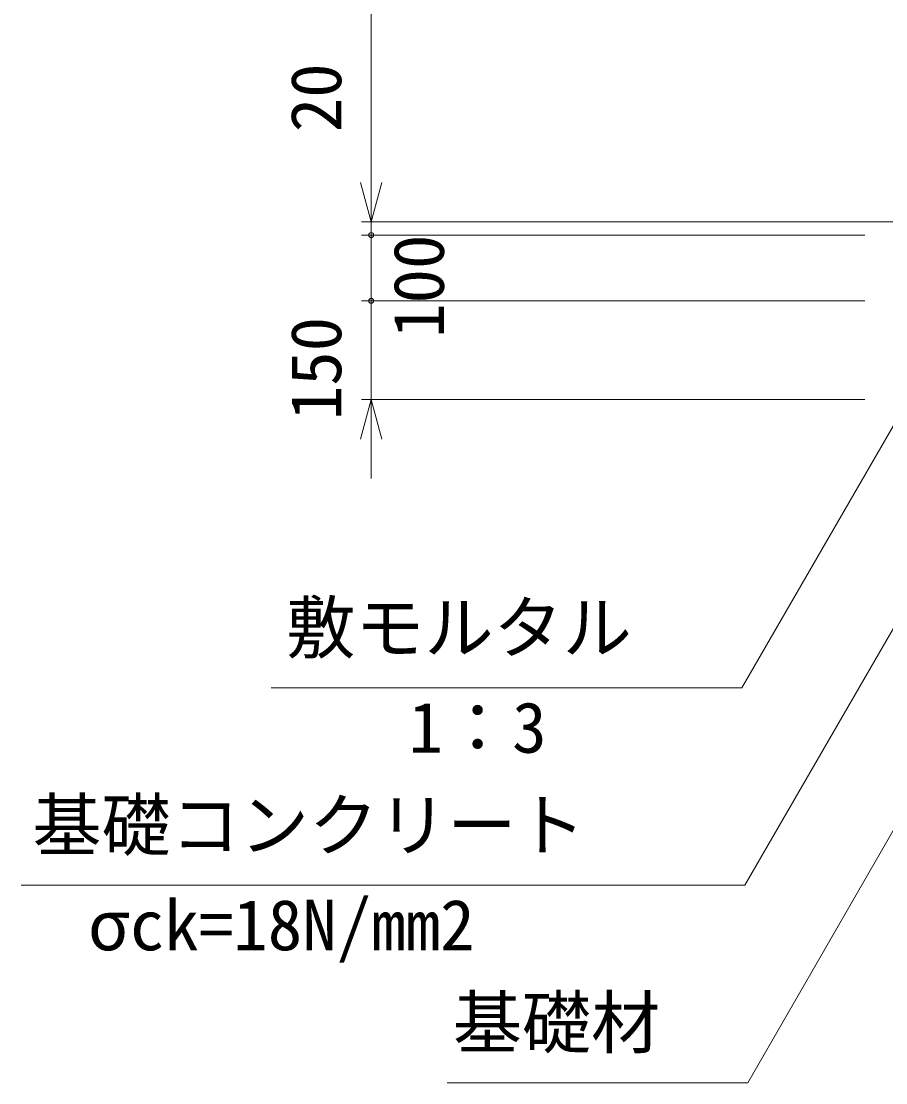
# Model space of a CAD drawing. Units: millimetres, scale not verified, with parts at other scales. Extents: x -1 to 252299, y 59402 to 118802.
# Drawn here: x 94596 to 98974, y 86621 to 91997 of the extents above; entities that cross this region are included whole.
import ezdxf
from ezdxf.enums import TextEntityAlignment as Align

# ---------------------------------------------------------------- set-up
doc = ezdxf.new("R2010")
doc.units = ezdxf.units.MM
doc.header["$LTSCALE"] = 300
for name, color, linetype, lineweight in [('0_2', 1, 'Continuous', 18), ('D-STR-DIM', 7, 'Continuous', 18), ('D-STR-HTXT', 7, 'Continuous', 18)]:
    doc.layers.add(name, color=color, linetype=linetype, lineweight=lineweight)
doc.styles.add('ＭＳ ゴシック', font='')
doc.styles.get('ＭＳ ゴシック').set_extended_font_data('MS Gothic')

msp = doc.modelspace()

# ---------------------------------------------------------------- linework, layer by layer
at = {"layer": '0_2'}
for p, q in [((96368.5, 90980.4), (96314.9, 91180.4)), ((96368.5, 90980.4), (96314.9, 91180.4)), ((96422.1, 91180.4), (96368.5, 90980.4)), ((96368.5, 90980.4), (96368.5, 91180.4)), ((96422.1, 91180.4), (96368.5, 90980.4)), ((96368.5, 90980.4), (96368.5, 91180.4)), ((96314.9, 89880.4), (96368.5, 90080.4)), ((96368.5, 90080.4), (96422.1, 89880.4)), ((96368.5, 90080.4), (96368.5, 89880.4))]:
    msp.add_line(p, q, dxfattribs=at)
for centre, start, end in [((96368.5, 90913.7), 90, 270), ((96368.5, 90913.7), 90, 270), ((96368.5, 90913.7), 270, 90), ((96368.5, 90913.7), 270, 90), ((96368.5, 90580.4), 90, 270), ((96368.5, 90580.4), 90, 270), ((96368.5, 90580.4), 270, 90), ((96368.5, 90580.4), 270, 90)]:
    msp.add_arc(centre, 12.5, start, end, dxfattribs=at)
at = {"layer": 'D-STR-DIM'}
for p, q in [((96368.5, 98113.7), (96368.5, 91180.4)), ((96368.5, 91180.4), (96368.5, 91946.1)), ((99201.8, 90980.4), (96318.5, 90980.4)), ((99201.8, 90980.4), (96318.5, 90980.4)), ((96368.5, 90913.7), (96368.5, 90980.4)), ((98868.5, 90913.7), (96318.5, 90913.7)), ((98868.5, 90913.7), (96318.5, 90913.7)), ((96368.5, 90580.4), (96368.5, 90913.7)), ((96368.5, 90913.7), (96368.5, 90713.7)), ((96368.5, 90580.4), (96368.5, 90780.4)), ((98868.5, 90580.4), (96318.5, 90580.4)), ((98868.5, 90580.4), (96318.5, 90580.4)), ((96368.5, 90080.4), (96368.5, 90580.4)), ((98868.5, 90080.4), (96318.5, 90080.4)), ((96368.5, 89880.4), (96368.5, 89680.4))]:
    msp.add_line(p, q, dxfattribs=at)
at = {"layer": 'D-STR-HTXT'}
for p, q in [((99500.1, 90793.9), (98245.4, 88620.8)), ((99992.1, 90619.8), (98260.2, 87620.8)), ((100288.2, 90118), (98274.9, 86620.8)), ((98245.4, 88620.8), (95861.2, 88620.8)), ((98260.2, 87620.8), (94596.2, 87620.8)), ((98274.9, 86620.8), (96752.2, 86620.8))]:
    msp.add_line(p, q, dxfattribs=at)

# ---------------------------------------------------------------- texts
at = {"layer": 'D-STR-DIM', "color": 1, "style": 'ＭＳ ゴシック'}
for s, p in [('20', (96293.5, 91434.1)), ('100', (96813.6, 90392.6)), ('150', (96293.5, 89975.9))]:
    msp.add_text(s, height=256.6, rotation=90, dxfattribs=at).set_placement(p, align=Align.BOTTOM_LEFT)
at = {"layer": 'D-STR-HTXT', "color": 1, "style": 'ＭＳ ゴシック'}
for s, p in [('敷モルタル', (95938, 88720.8)), ('1：3', (96557.5, 88215)), ('基礎コンクリート', (94653.1, 87720.8)), ('σck=18N/mm2', (94933.7, 87215)), ('基礎材', (96781.6, 86720.8))]:
    msp.add_text(s, height=256.6, dxfattribs=at).set_placement(p, align=Align.BOTTOM_LEFT)

doc.saveas('drawing.dxf')
